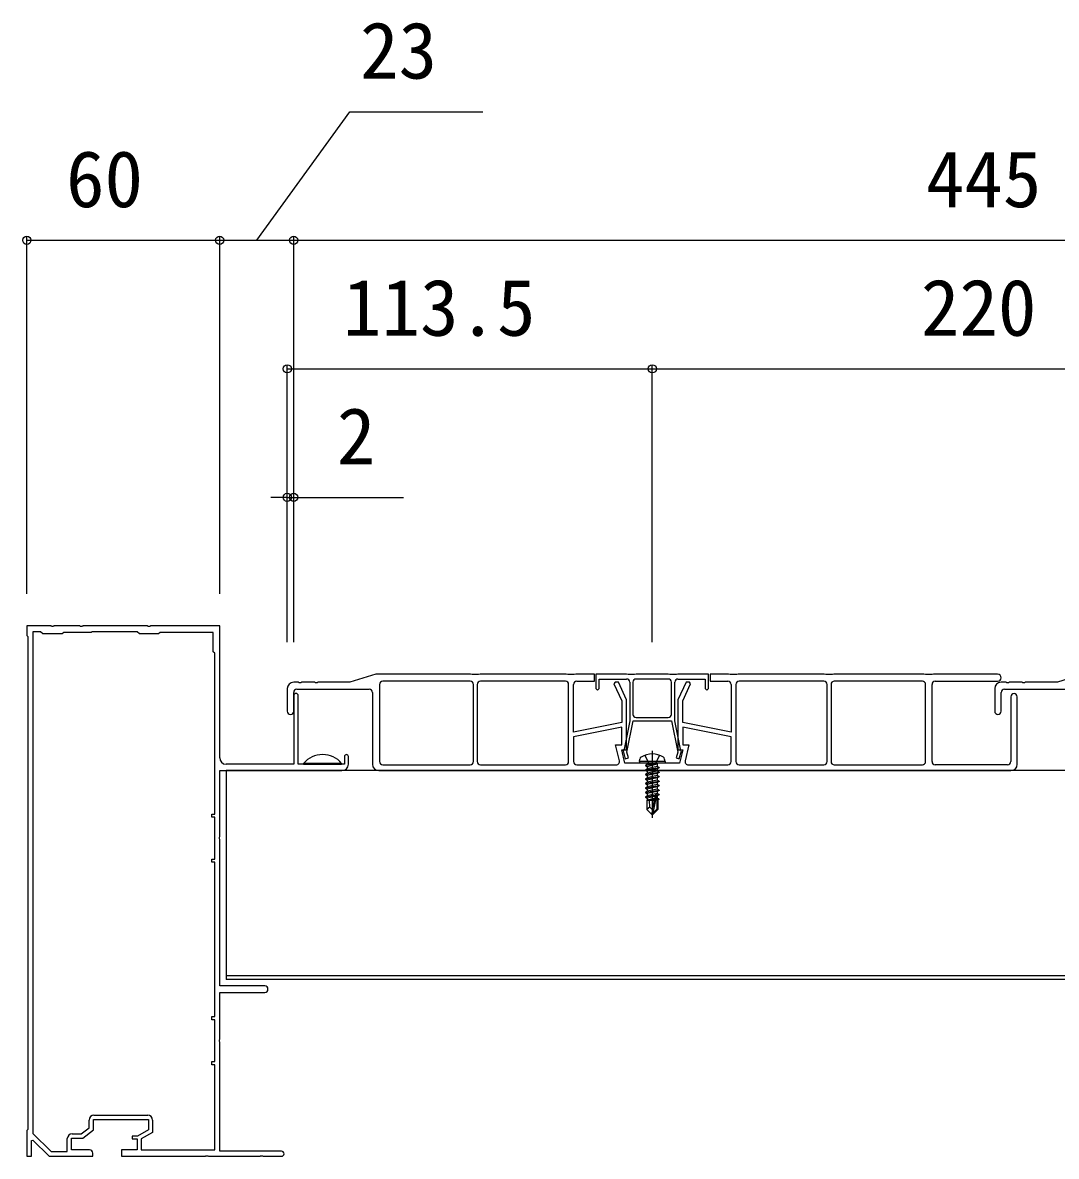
# Model space of a CAD drawing. Units: millimetres, scale not verified. Extents: x -1050 to 1050, y -1578 to 1569.
# Drawn here: x -260.9 to 60.5, y 756.5 to 1109.2 of the extents above; entities that cross this region are included whole.
import ezdxf
from ezdxf.enums import TextEntityAlignment as Align

# ---------------------------------------------------------------- set-up
doc = ezdxf.new("R2010")
doc.units = ezdxf.units.MM
doc.header["$LTSCALE"] = 8
for name, color, linetype in [('0-2_YKK_11', 7, 'Continuous'), ('0-3_YKK_12', 2, 'Continuous'), ('0-4_YKK_13', 4, 'Continuous'), ('0-5_YKK_D', 6, 'Continuous')]:
    doc.layers.add(name, color=color, linetype=linetype)
doc.styles.add('ＭＳ ゴシック', font='')
doc.styles.get('ＭＳ ゴシック').set_extended_font_data('MS Gothic')

msp = doc.modelspace()

# ---------------------------------------------------------------- linework, layer by layer
at = {"layer": '0-2_YKK_11'}
for p, q in [((-149.974, 903.3), (-149.974, 879.3)), ((-121.774, 904.3), (-148.974, 904.3)), ((-120.774, 879.3), (-120.774, 903.3)), ((-119.574, 903.3), (-119.574, 879.3)), ((-92.174, 904.3), (-118.574, 904.3)), ((-91.174, 879.3), (-91.174, 903.3)), ((-71.174, 904), (-71.174, 894)), ((-59.174, 894), (-59.174, 904)), ((-39.174, 903.3), (-39.174, 879.3)), ((-11.774, 904.3), (-38.174, 904.3)), ((-10.774, 879.3), (-10.774, 903.3)), ((-9.574, 903.3), (-9.574, 879.3)), ((18.826, 904.3), (-8.574, 904.3)), ((19.826, 879.3), (19.826, 903.3)), ((21.826, 879.3), (21.826, 903.3)), ((22.826, 904.3), (42.226, 904.3)), ((-178.674, 902), (-178.674, 895)), ((-176.674, 895), (-176.674, 900.8)), ((-175.674, 901.8), (-153.174, 901.8)), ((-152.174, 900.8), (-152.174, 878.5)), ((41.326, 902), (41.326, 895)), ((43.326, 895), (43.326, 900.8)), ((44.326, 901.8), (66.826, 901.8)), ((46.326, 899.5), (46.326, 879.3)), ((48.326, 878.5), (48.326, 899.5)), ((-70.174, 893), (-60.174, 893)), ((-40.674, 879.3), (-40.674, 886.97)), ((-159.674, 878.5), (-159.674, 880.9)), ((-148.974, 878.3), (-121.774, 878.3)), ((-118.574, 878.3), (-92.174, 878.3)), ((-88.674, 878.3), (-76.363, 878.3)), ((-53.985, 878.3), (-41.674, 878.3)), ((-38.174, 878.3), (-11.774, 878.3)), ((-8.574, 878.3), (18.826, 878.3)), ((45.326, 878.3), (22.826, 878.3)), ((-150.174, 876.5), (46.326, 876.5)), ((-238.774, 769.3), (-222.074, 769.3))]:
    msp.add_line(p, q, dxfattribs=at)
for points in [[(-199.674, 880.5), (-199.674, 921.5), (-221.215, 921.5), (-221.399, 921.38), (-221.949, 921.38), (-222.132, 921.5), (-242.215, 921.5), (-242.399, 921.38), (-242.949, 921.38), (-243.132, 921.5), (-251.215, 921.5), (-251.399, 921.38), (-251.949, 921.38), (-252.132, 921.5), (-259.674, 921.5), (-259.674, 918.5), (-259.374, 918.2)], [(-259.374, 918.2), (-259.374, 764.8), (-259.674, 764.5), (-259.674, 756.5), (-258.174, 756.5), (-258.174, 761.4), (-257.805, 761.554), (-252.674, 756.5), (-239.174, 756.5), (-239.174, 757.5)], [(-257.774, 919.7), (-257.774, 763.628), (-252.059, 758), (-247.074, 758), (-247.074, 762)], [(-220.574, 767.8), (-220.574, 763.946), (-224.074, 761.946), (-224.074, 758.5), (-201.174, 758.5), (-201.174, 785), (-202.174, 785), (-202.174, 786), (-201.174, 786), (-201.174, 799), (-202.174, 799), (-202.174, 800), (-201.174, 800), (-201.174, 848), (-202.174, 848), (-202.174, 849), (-201.174, 849), (-201.174, 862), (-202.174, 862), (-202.174, 863), (-201.174, 863), (-201.174, 913), (-201.674, 913.5), (-201.674, 919.5), (-218.174, 919.5), (-218.674, 919), (-224.674, 919), (-225.374, 919.7), (-239.474, 919.7), (-239.674, 919.5), (-248.174, 919.5), (-248.674, 919), (-254.674, 919), (-255.374, 919.7), (-257.774, 919.7)], [(-88.674, 904.3), (-83.174, 904.3), (-83.174, 906.5), (-88.924, 906.5), (-89.424, 906.35), (-91.424, 906.35), (-91.924, 906.5), (-118.674, 906.5), (-119.174, 906.35), (-121.174, 906.35), (-121.674, 906.5), (-151.174, 906.5), (-159.174, 904), (-169.154, 904), (-169.414, 903.85), (-169.934, 903.85), (-170.193, 904), (-174.154, 904), (-174.414, 903.85), (-174.934, 903.85), (-175.193, 904), (-176.674, 904)], [(-57.174, 905), (-48.674, 905), (-48.674, 902), (-48.174, 901.5), (-47.674, 902), (-47.674, 906.5), (-57.174, 906.5), (-57.674, 906.35), (-59.674, 906.35), (-60.174, 906.5), (-70.174, 906.5), (-70.674, 906.35), (-72.674, 906.35), (-73.174, 906.5), (-82.674, 906.5), (-82.674, 902), (-82.174, 901.5), (-81.674, 902), (-81.674, 905), (-73.174, 905)], [(42.226, 906.5), (22.326, 906.5), (21.826, 906.35), (19.826, 906.35), (19.326, 906.5), (-8.674, 906.5), (-9.174, 906.35), (-11.174, 906.35), (-11.674, 906.5), (-38.424, 906.5), (-38.924, 906.35), (-40.924, 906.35), (-41.424, 906.5), (-47.174, 906.5), (-47.174, 904.3), (-41.674, 904.3)], [(131.326, 904.3), (136.826, 904.3), (136.826, 906.5), (131.076, 906.5), (130.576, 906.35), (128.576, 906.35), (128.076, 906.5), (101.326, 906.5), (100.826, 906.35), (98.826, 906.35), (98.326, 906.5), (68.826, 906.5), (60.826, 904), (50.846, 904), (50.586, 903.85), (50.066, 903.85), (49.807, 904), (45.846, 904), (45.586, 903.85), (45.066, 903.85), (44.807, 904), (43.326, 904)], [(-40.674, 903.3), (-40.674, 888.5), (-55.674, 891.5), (-55.674, 898.165), (-53.274, 903.455), (-53.625, 904), (-54.674, 904), (-57.174, 898.489), (-57.174, 883), (-55.674, 883), (-56.674, 878.8), (-64.654, 878.8), (-64.914, 878.65), (-65.434, 878.65), (-65.693, 878.8), (-73.674, 878.8), (-74.674, 883), (-73.174, 883), (-73.174, 898.5), (-75.674, 904), (-76.723, 904), (-77.074, 903.455), (-74.674, 898.175), (-74.674, 891.5), (-89.674, 888.5), (-89.674, 903.3)], [(-72.174, 904), (-72.174, 892), (-73.937, 883.183), (-74.1, 882.972), (-74.26, 882.611), (-73.554, 880.162), (-72.593, 880.438), (-73.109, 882.226), (-71.154, 892), (-59.194, 892), (-57.239, 882.226), (-57.754, 880.438), (-56.793, 880.162), (-56.087, 882.611), (-56.248, 882.972), (-56.41, 883.183), (-58.174, 892), (-58.174, 904)], [(-60.174, 905), (-65.174, 905), (-70.174, 905)], [(-176.674, 899.8), (-176.674, 878.5), (-197.674, 878.5)], [(-160.874, 880.9), (-160.874, 878.5), (-167.215, 878.5), (-167.399, 878.38), (-167.949, 878.38), (-168.132, 878.5), (-175.274, 878.5), (-175.274, 899.8)], [(-74.674, 889.97), (-89.674, 886.97), (-89.674, 879.3)], [(-75.39, 879.532), (-76.573, 884.5), (-74.674, 884.5), (-74.674, 889.97)], [(-40.674, 886.97), (-55.674, 889.97), (-55.674, 884.5), (-53.775, 884.5), (-54.958, 879.532)], [(-185.674, 809.5), (-199.674, 809.5), (-199.674, 855.042), (-199.794, 855.225), (-199.794, 855.775), (-199.674, 855.958), (-199.674, 876.5), (-161.674, 876.5)], [(-180.474, 758.1), (-199.674, 758.1), (-199.674, 792.042), (-199.794, 792.225), (-199.794, 792.775), (-199.674, 792.958), (-199.674, 807.5), (-185.674, 807.5)], [(-240.174, 758.5), (-245.774, 758.5), (-245.774, 762.2), (-242.274, 762.2), (-238.974, 764.7), (-238.974, 768), (-221.874, 768), (-221.874, 764.7), (-225.199, 762.8), (-226.874, 762.8), (-226.874, 761.9), (-225.374, 761.9), (-225.374, 758.5), (-230.174, 758.5), (-230.174, 756.5), (-204.132, 756.5), (-203.949, 756.62), (-203.399, 756.62), (-203.215, 756.5), (-187.132, 756.5), (-186.949, 756.62), (-186.399, 756.62), (-186.215, 756.5), (-180.474, 756.5)], [(-245.574, 763.5), (-242.711, 763.5), (-240.274, 765.346), (-240.274, 767.8)]]:
    msp.add_lwpolyline(points, dxfattribs=at)
for centre, radius, start, end in [((42.226, 905.4), 1.1, 270, 90), ((-176.674, 902), 2, 90, 180), ((-148.974, 903.3), 1, 90, 180), ((-121.774, 903.3), 1, 0, 90), ((-118.574, 903.3), 1, 90, 180), ((-92.174, 903.3), 1, 360, 90), ((-88.674, 903.3), 1, 90, 180), ((-73.174, 904), 1, 0, 90), ((-70.174, 904), 1, 90, 180), ((-60.174, 904), 1, 0, 90), ((-57.174, 904), 1, 90, 180), ((-41.674, 903.3), 1, 0, 90), ((-38.174, 903.3), 1, 90, 180), ((-11.774, 903.3), 1, 0, 90), ((-8.574, 903.3), 1, 90, 180), ((18.826, 903.3), 1, 0, 90), ((22.826, 903.3), 1, 90, 180), ((43.326, 902), 2, 90, 180), ((-175.674, 900.8), 1, 90, 180), ((-175.974, 899.8), 0.7, 90.00001, 179.99999), ((-175.974, 899.8), 0.7, 0.00001, 89.99999), ((-153.174, 900.8), 1, 0, 90), ((44.326, 900.8), 1, 90, 180), ((47.326, 899.5), 1, 0, 180), ((-177.674, 895), 1, 180, 0), ((-70.174, 894), 1, 180, 270), ((-60.174, 894), 1, 270, 0), ((42.326, 895), 1, 180, 0), ((-197.674, 880.5), 2, 180.00001, 269.99999), ((-161.674, 878.5), 2, 270.00001, 359.99999), ((-160.274, 880.9), 0.6, 90.00001, 179.99999), ((-160.274, 880.9), 0.6, 0.00001, 89.99999), ((-150.174, 878.5), 2, 180, 270), ((-148.974, 879.3), 1, 180, 270), ((-121.774, 879.3), 1, 270, 0), ((-118.574, 879.3), 1, 180, 270), ((-92.174, 879.3), 1, 270, 360), ((-88.674, 879.3), 1, 180, 270), ((-76.363, 879.3), 1, 270, 13.3925), ((-53.985, 879.3), 1, 166.6075, 270), ((-41.674, 879.3), 1, 270, 0), ((-38.174, 879.3), 1, 180, 270), ((-11.774, 879.3), 1, 270, 0), ((-8.574, 879.3), 1, 180, 270), ((18.826, 879.3), 1, 270, 0), ((22.826, 879.3), 1, 180, 270), ((45.326, 879.3), 1, 270, 0), ((46.326, 878.5), 2, 270, 0), ((-185.674, 808.5), 1, 0.00001, 89.99999), ((-185.674, 808.5), 1, 270.00001, 359.99999), ((-238.774, 767.8), 1.5, 90.00001, 179.99999), ((-222.074, 767.8), 1.5, 0.00001, 89.99999), ((-245.574, 762), 1.5, 90.00001, 179.99999), ((-240.174, 757.5), 1, 0.00001, 89.99999), ((-180.474, 757.3), 0.8, 0.00001, 89.99999), ((-180.474, 757.3), 0.8, 270.00001, 359.99999)]:
    msp.add_arc(centre, radius, start, end, dxfattribs=at)
at = {"layer": '0-3_YKK_12'}
for p, q in [((289.326, 876.5), (-197.674, 876.5)), ((-197.674, 876.5), (-197.674, 811.5)), ((289.326, 812.7), (-197.674, 812.7)), ((289.326, 811.5), (-197.674, 811.5))]:
    msp.add_line(p, q, dxfattribs=at)
at = {"layer": '0-4_YKK_13'}
for p, q in [((-65.174, 882.7), (-65.174, 861.8)), ((-173.574, 878.749), (-173.574, 878.501)), ((-161.774, 878.749), (-173.574, 878.749)), ((-173.574, 878.501), (-161.774, 878.501)), ((-161.774, 878.749), (-161.774, 878.501)), ((-69.174, 879.3), (-69.032, 880.102)), ((-61.174, 879.3), (-69.174, 879.3)), ((-69.174, 879.3), (-69.086, 878.8)), ((-61.262, 878.8), (-69.086, 878.8)), ((-67.274, 878.15), (-63.674, 878.75)), ((-63.674, 878.65), (-67.274, 878.05)), ((-67.274, 878.15), (-66.724, 878.468)), ((-63.674, 878.75), (-66.724, 878.468)), ((-66.724, 877.732), (-63.674, 878.65)), ((-66.724, 878.6), (-66.724, 878.468)), ((-63.674, 878.75), (-63.674, 878.65)), ((-63.624, 878.6), (-63.624, 877.768)), ((-61.174, 879.3), (-61.315, 880.102)), ((-61.174, 879.3), (-61.262, 878.8)), ((-67.274, 878.15), (-67.274, 878.05)), ((-67.274, 878.15), (-67.274, 878.05)), ((-67.274, 878.05), (-66.724, 877.732)), ((-67.274, 876.75), (-63.074, 877.45)), ((-63.074, 877.35), (-67.274, 876.65)), ((-67.274, 876.75), (-66.724, 877.068)), ((-67.274, 876.75), (-67.274, 876.65)), ((-67.274, 876.65), (-66.724, 876.332)), ((-67.274, 875.35), (-63.074, 876.05)), ((-63.074, 875.95), (-67.274, 875.25)), ((-67.274, 875.35), (-66.724, 875.668)), ((-67.274, 875.35), (-67.274, 875.25)), ((-67.274, 875.25), (-66.724, 874.932)), ((-63.624, 877.768), (-66.724, 877.068)), ((-66.724, 877.732), (-66.724, 877.068)), ((-63.624, 877.032), (-66.724, 876.332)), ((-63.624, 876.368), (-66.724, 875.668)), ((-66.724, 876.332), (-66.724, 875.668)), ((-63.624, 874.968), (-66.724, 874.268)), ((-66.724, 874.932), (-66.724, 874.268)), ((-63.074, 877.45), (-63.624, 877.768)), ((-63.074, 877.35), (-63.624, 877.032)), ((-63.624, 877.032), (-63.624, 876.368)), ((-63.074, 876.05), (-63.624, 876.368)), ((-63.624, 875.632), (-63.624, 874.968)), ((-63.074, 874.65), (-63.624, 874.968)), ((-63.074, 877.45), (-63.074, 877.35)), ((-63.074, 876.05), (-63.074, 875.95)), ((-67.274, 873.95), (-63.074, 874.65)), ((-63.074, 874.55), (-67.274, 873.85)), ((-67.274, 873.95), (-66.724, 874.268)), ((-67.274, 873.95), (-67.274, 873.85)), ((-67.274, 873.85), (-66.724, 873.532)), ((-67.274, 872.55), (-63.074, 873.25)), ((-63.074, 873.15), (-67.274, 872.45)), ((-67.274, 872.55), (-66.724, 872.868)), ((-67.274, 872.55), (-67.274, 872.45)), ((-67.274, 872.45), (-66.724, 872.132)), ((-67.274, 871.15), (-63.074, 871.85)), ((-63.074, 871.75), (-67.274, 871.05)), ((-67.274, 871.15), (-66.724, 871.468)), ((-67.274, 871.15), (-67.274, 871.05)), ((-63.624, 873.568), (-66.724, 872.868)), ((-66.724, 873.532), (-66.724, 872.868)), ((-63.624, 872.168), (-66.724, 871.468)), ((-66.724, 872.132), (-66.724, 871.468)), ((-63.624, 874.232), (-63.624, 873.568)), ((-63.074, 873.25), (-63.624, 873.568)), ((-63.624, 872.832), (-63.624, 872.168)), ((-63.074, 871.85), (-63.624, 872.168)), ((-63.624, 871.432), (-63.624, 870.768)), ((-63.074, 874.65), (-63.074, 874.55)), ((-63.074, 873.25), (-63.074, 873.15)), ((-63.074, 871.85), (-63.074, 871.75)), ((-67.274, 871.05), (-66.724, 870.732)), ((-67.274, 869.75), (-63.074, 870.45)), ((-63.074, 870.35), (-67.274, 869.65)), ((-67.274, 869.75), (-66.724, 870.068)), ((-67.274, 869.75), (-67.274, 869.65)), ((-67.274, 869.65), (-66.724, 869.332)), ((-67.274, 868.35), (-64.248, 868.854)), ((-64.276, 868.75), (-67.274, 868.25)), ((-67.274, 868.35), (-66.724, 868.668)), ((-67.274, 868.35), (-67.274, 868.25)), ((-67.274, 868.25), (-66.724, 867.932)), ((-63.624, 870.768), (-66.724, 870.068)), ((-66.724, 870.732), (-66.724, 870.068)), ((-63.624, 869.368), (-66.724, 868.668)), ((-66.724, 869.332), (-66.724, 868.668)), ((-64.334, 868.472), (-66.724, 867.932)), ((-66.724, 867.932), (-66.724, 867.268)), ((-64.478, 867.775), (-66.724, 867.268)), ((-64.264, 868.807), (-65.174, 864.422)), ((-63.842, 868.923), (-65.024, 863.224)), ((-63.841, 868.922), (-63.074, 869.05)), ((-63.074, 868.95), (-63.787, 868.831)), ((-63.624, 867.968), (-63.777, 867.933)), ((-63.774, 868.752), (-63.774, 864.474)), ((-63.174, 867.708), (-63.774, 867.609)), ((-63.074, 870.45), (-63.624, 870.768)), ((-63.624, 870.032), (-63.624, 869.368)), ((-63.074, 869.05), (-63.624, 869.368)), ((-63.624, 868.632), (-63.624, 867.968)), ((-63.174, 867.708), (-63.624, 867.968)), ((-63.174, 867.708), (-63.174, 867.492)), ((-63.074, 870.45), (-63.074, 870.35)), ((-63.074, 869.05), (-63.074, 868.95)), ((-66.874, 867.2), (-66.724, 867.268)), ((-66.874, 867.2), (-66.874, 864.35)), ((-64.597, 867.2), (-66.874, 867.2)), ((-65.916, 865.153), (-66.874, 864.35)), ((-65.324, 862.8), (-66.874, 864.35)), ((-64.539, 867.483), (-66.257, 867.2)), ((-65.174, 864.422), (-65.324, 862.8)), ((-65.174, 864.422), (-65.174, 862.8)), ((-63.774, 864.474), (-65.024, 863.224)), ((-65.024, 862.8), (-63.474, 864.35)), ((-64.594, 867.216), (-64.678, 867.2)), ((-63.174, 867.492), (-63.774, 867.376)), ((-63.474, 867.2), (-63.774, 867.2)), ((-63.474, 864.35), (-63.774, 864.474)), ((-63.174, 867.492), (-63.474, 867.319)), ((-63.474, 867.319), (-63.474, 864.35)), ((-65.324, 862.8), (-65.024, 862.8)), ((-65.024, 863.224), (-65.024, 862.8))]:
    msp.add_line(p, q, dxfattribs=at)
for points in [[(-67.474, 881.279), (-66.319, 878.963), (-65.174, 878.354)], [(-62.874, 881.279), (-64.029, 878.963), (-65.174, 878.354)], [(-63.074, 875.95), (-63.624, 875.632), (-66.724, 874.932)], [(-63.074, 874.55), (-63.624, 874.232), (-66.724, 873.532)], [(-63.074, 873.15), (-63.624, 872.832), (-66.724, 872.132)], [(-63.074, 871.75), (-63.624, 871.432), (-66.724, 870.732)], [(-63.074, 870.35), (-63.624, 870.032), (-66.724, 869.332)], [(-63.074, 868.95), (-63.624, 868.632), (-63.774, 868.599)], [(-65.174, 864.422), (-65.916, 865.153), (-66.074, 867.2)]]:
    msp.add_lwpolyline(points, dxfattribs=at)
for centre, radius, start, end in [((-167.674, 873.801), 7.7, 39.98312, 140.01688), ((-68.146, 879.946), 0.9, 122.05588, 170), ((-65.174, 875.2), 6.5, 57.94412, 122.05588), ((-66.924, 878.6), 0.2, 0, 90), ((-63.424, 878.6), 0.2, 90, 180), ((-62.202, 879.946), 0.9, 10, 57.94412), ((-64.022, 868.752), 0.248, 0, 167.19096)]:
    msp.add_arc(centre, radius, start, end, dxfattribs=at)
at = {"layer": '0-5_YKK_D'}
for p, q in [((-259.674, 931.5), (-259.674, 1042.5)), ((-259.674, 1041.5), (-199.674, 1041.5)), ((-199.674, 931.5), (-199.674, 1042.5)), ((-199.674, 931.5), (-199.674, 1042.5)), ((-199.674, 1041.5), (-176.674, 1041.5)), ((-176.674, 916.499), (-176.674, 1042.5)), ((-176.674, 916.499), (-176.674, 1042.5)), ((-176.674, 1041.5), (268.326, 1041.5)), ((-178.674, 916.499), (-178.674, 1002.5)), ((-65.174, 916.499), (-65.174, 1002.5)), ((-65.174, 917.5), (-65.174, 1002.5)), ((-178.674, 1001.5), (-65.174, 1001.5)), ((-65.174, 1001.5), (154.826, 1001.5)), ((-178.674, 961.5), (-183.774, 961.5)), ((-178.674, 916.499), (-178.674, 962.5)), ((-178.674, 961.5), (-176.674, 961.5)), ((-176.674, 916.499), (-176.674, 962.5)), ((-176.674, 961.5), (-142.565, 961.5))]:
    msp.add_line(p, q, dxfattribs=at)
msp.add_lwpolyline([(-188.174, 1041.5), (-159.265, 1081.5), (-117.901, 1081.5)], dxfattribs=at)
for centre in [(-259.674, 1041.5), (-199.674, 1041.5), (-199.674, 1041.5), (-176.674, 1041.5), (-176.674, 1041.5), (-178.674, 1001.5), (-65.174, 1001.5), (-65.174, 1001.5), (-178.674, 961.5), (-176.674, 961.5)]:
    msp.add_circle(centre, 1.275, dxfattribs=at)

# ---------------------------------------------------------------- texts
at = {"layer": '0-5_YKK_D', "style": 'ＭＳ ゴシック'}
for s, p in [('23', (-156.038, 1086.5)), ('60', (-247.469, 1046.5)), ('445', (19.917, 1046.5)), ('113.5', (-161.333, 1006.5)), ('220', (18.372, 1006.5)), ('2', (-163.246, 966.5))]:
    msp.add_text(s, height=17.6, dxfattribs=at).set_placement(p, align=Align.BOTTOM_LEFT)

doc.saveas('drawing.dxf')
